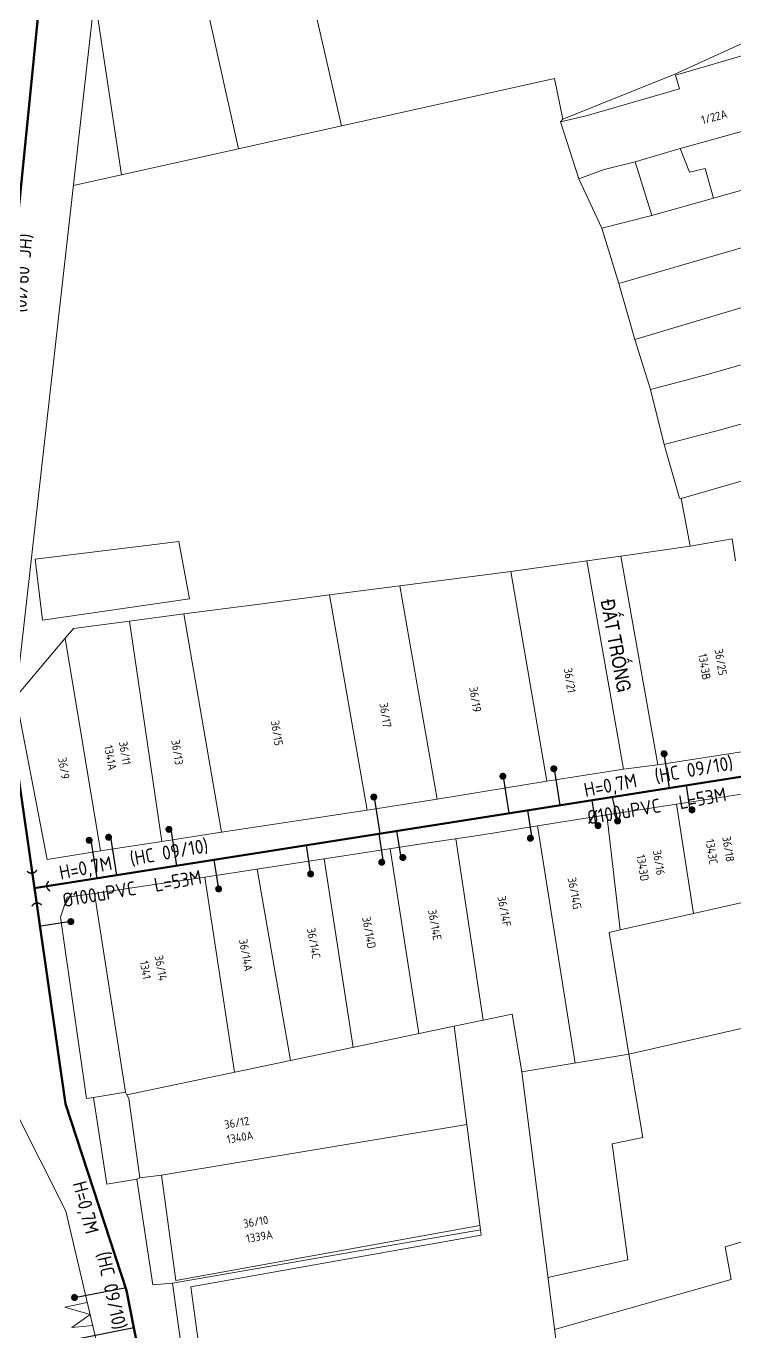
# Model space of a CAD drawing. Header units: inches. Extents: x 595615 to 1194060, y 1190840 to 2385448.
# Drawn here: x 597063.1 to 597113.7, y 1192849.3 to 1192942.6 of the extents above; entities that cross this region are included whole.
import ezdxf
from ezdxf.enums import TextEntityAlignment as Align

# ---------------------------------------------------------------- set-up
doc = ezdxf.new("R2010")
doc.units = ezdxf.units.IN
doc.header["$MEASUREMENT"] = 0
for name, color, linetype, lineweight in [('Chitiet', 4, 'Continuous', 9), ('DN 100 uPVC', 4, 'Continuous', 50), ('DN 25 PE', 40, 'Continuous', 30), ('DOSAU', 2, 'Continuous', 20), ('NAM-CDAI', 220, 'Continuous', 25), ('Nen_HTHANH-TP', 9, 'Continuous', 0), ('Nen_SN-HTHANH-TP_new', 7, 'Continuous', 0), ('Nen_SN_HTHANH_old', 9, 'Continuous', 0), ('Te', 4, 'Continuous', 15), ('TEXT PIPE', 3, 'Continuous', 25), ('Text_DiaDanh', 9, 'Continuous', 0), ('TLK 15', 220, 'Continuous', 20)]:
    doc.layers.add(name, color=color, linetype=linetype, lineweight=lineweight)
doc.styles.add('Dia Danh', font='VHELVCN_0.TTF', dxfattribs={"height": 1})
doc.styles.add('Sonha_QTB', font='isocp.shx', dxfattribs={"height": 0.6, "bigfont": 'bigfont.shx'})
doc.styles.add('text', font='isocp2.shx')

# ---------------------------------------------------------------- blocks, each defined once
blk = doc.blocks.new('TLK 15')
at = {"layer": 'TLK 15', "linetype": 'Continuous', "const_width": 0.25}
blk.add_lwpolyline([(-0.125, 0, 1), (0.125, 0, 1)], format="xyb", close=True, dxfattribs=at)
blk = doc.blocks.new('TE1')
at = {"layer": 'Chitiet', "ltscale": 100, "const_width": 0.1}
for points in [[(-0.35, 1.276, 0.571257), (0.35, 1.276)], [(1.098, 0.35, 0.571257), (1.098, -0.35)], [(0.35, -1.276, 0.571257), (-0.35, -1.276)]]:
    blk.add_lwpolyline(points, format="xyb", dxfattribs=at)
for points in [[(0, -1.076), (0, 1.076)], [(0.898, 0), (0, 0)]]:
    blk.add_lwpolyline(points, dxfattribs=at)

msp = doc.modelspace()

# ---------------------------------------------------------------- linework, layer by layer
at = {"layer": 'DN 100 uPVC'}
for points in [[(597047.651, 1193041.363), (597052.794, 1193009.252), (597052.794, 1193009.252), (597066.195, 1192966.094), (597059.752, 1192901.911), (597060.854, 1192900.414), (597065.874, 1192865.615), (597070.25, 1192852.282), (597078.56, 1192810.016), (597085.641, 1192765.558), (597085.641, 1192765.558)], [(597116.239, 1192889.302), (597063.651, 1192881.022)]]:
    msp.add_lwpolyline(points, dxfattribs=at)
at = {"layer": 'DN 25 PE'}
for p, q in [((597108.654, 1192890.495), (597109.021, 1192888.166)), ((597097.135, 1192889.136), (597097.571, 1192886.363)), ((597100.776, 1192889.673), (597101.207, 1192886.935)), ((597110.523, 1192886.613), (597110.248, 1192888.359)), ((597087.913, 1192887.653), (597088.345, 1192884.91)), ((597103.806, 1192885.486), (597103.52, 1192887.3)), ((597105.329, 1192885.94), (597104.959, 1192887.526)), ((597099.226, 1192884.581), (597098.912, 1192886.574)), ((597073.397, 1192885.218), (597073.806, 1192882.621)), ((597089.861, 1192883.209), (597089.563, 1192885.102)), ((597067.695, 1192884.435), (597068.122, 1192881.726)), ((597069.088, 1192884.653), (597069.514, 1192881.945)), ((597088.603, 1192882.868), (597088.283, 1192884.901)), ((597083.398, 1192882.154), (597083.094, 1192884.084)), ((597076.824, 1192881.084), (597076.515, 1192883.048)), ((597066.527, 1192851.777), (597070.207, 1192852.5)), ((597066.948, 1192848.881), (597070.771, 1192849.633))]:
    msp.add_line(p, q, dxfattribs=at)
msp.add_lwpolyline([(597066.263, 1192878.627), (597063.969, 1192878.281)], dxfattribs=at)
at = {"layer": 'Nen_HTHANH-TP', "linetype": 'Continuous'}
for p, q in [((597070.608, 1192968.193), (597062.34, 1192894.691)), ((597067.962, 1192944.675), (597069.882, 1192931.977)), ((597116.801, 1192942.545), (597109.424, 1192939.169)), ((597109.474, 1192939.099), (597114.603, 1192940.603)), ((597066.448, 1192931.214), (597100.824, 1192938.852)), ((597101.416, 1192935.963), (597100.824, 1192938.852)), ((597109.424, 1192939.169), (597101.416, 1192935.963)), ((597109.474, 1192939.099), (597109.745, 1192938.129)), ((597109.745, 1192938.129), (597103.086, 1192936.184)), ((597101.247, 1192935.772), (597103.086, 1192936.184)), ((597101.247, 1192935.772), (597101.416, 1192935.963)), ((597102.57, 1192931.683), (597101.247, 1192935.772)), ((597109.798, 1192933.849), (597116.137, 1192935.624)), ((597112.191, 1192930.311), (597128.087, 1192934.834)), ((597106.579, 1192932.907), (597109.798, 1192933.849)), ((597109.798, 1192933.849), (597110.48, 1192932.17)), ((597104.379, 1192932.345), (597106.579, 1192932.907)), ((597106.579, 1192932.907), (597107.782, 1192929.068)), ((597102.57, 1192931.683), (597104.379, 1192932.345)), ((597110.48, 1192932.17), (597111.599, 1192932.431)), ((597111.599, 1192932.431), (597112.191, 1192930.311)), ((597104.203, 1192928.165), (597102.57, 1192931.683)), ((597105.416, 1192924.206), (597124.941, 1192929.921)), ((597107.782, 1192929.068), (597112.191, 1192930.311)), ((597104.203, 1192928.165), (597107.782, 1192929.068)), ((597105.416, 1192924.206), (597104.203, 1192928.165)), ((597106.569, 1192920.217), (597126.065, 1192926.022)), ((597106.569, 1192920.217), (597105.416, 1192924.206)), ((597127.148, 1192922.153), (597111.821, 1192917.741)), ((597107.672, 1192916.628), (597106.569, 1192920.217)), ((597111.821, 1192917.741), (597107.672, 1192916.628)), ((597112.774, 1192913.772), (597128.241, 1192918.254)), ((597108.655, 1192912.708), (597107.672, 1192916.628)), ((597129.344, 1192914.465), (597109.878, 1192908.849)), ((597112.774, 1192913.772), (597108.655, 1192912.708)), ((597109.748, 1192908.879), (597108.655, 1192912.708)), ((597109.878, 1192908.849), (597109.748, 1192908.879)), ((597110.521, 1192905.45), (597109.878, 1192908.849)), ((597073.981, 1192905.78), (597063.712, 1192904.522)), ((597074.744, 1192901.691), (597073.981, 1192905.78)), ((597110.521, 1192905.45), (597113.521, 1192905.982)), ((597113.521, 1192905.982), (597113.762, 1192904.402)), ((597105.572, 1192904.726), (597103.132, 1192904.404)), ((597105.572, 1192904.726), (597110.521, 1192905.45)), ((597105.572, 1192904.726), (597108.204, 1192889.818)), ((597063.712, 1192904.522), (597064.235, 1192900.152)), ((597097.693, 1192903.629), (597103.132, 1192904.404)), ((597103.132, 1192904.404), (597105.744, 1192889.516)), ((597097.693, 1192903.629), (597089.763, 1192902.613)), ((597100.285, 1192888.652), (597097.693, 1192903.629)), ((597079.544, 1192901.275), (597084.754, 1192901.969)), ((597084.754, 1192901.969), (597089.763, 1192902.613)), ((597087.436, 1192886.591), (597084.754, 1192901.969)), ((597089.763, 1192902.613), (597092.436, 1192887.385)), ((597064.235, 1192900.152), (597074.744, 1192901.691)), ((597074.335, 1192900.611), (597079.544, 1192901.275)), ((597070.455, 1192900.098), (597066.456, 1192899.574)), ((597074.335, 1192900.611), (597070.455, 1192900.098)), ((597072.758, 1192884.339), (597070.455, 1192900.098)), ((597077.028, 1192885.013), (597074.335, 1192900.611)), ((597065.856, 1192898.864), (597066.456, 1192899.574)), ((597062.34, 1192894.691), (597065.856, 1192898.864)), ((597068.389, 1192883.686), (597065.856, 1192898.864)), ((597062.34, 1192894.691), (597064.579, 1192883.073)), ((597108.204, 1192889.818), (597116.153, 1192891.054)), ((597105.744, 1192889.516), (597108.204, 1192889.818)), ((597105.744, 1192889.516), (597100.285, 1192888.652)), ((597092.436, 1192887.385), (597100.285, 1192888.652)), ((597092.436, 1192887.385), (597087.436, 1192886.591)), ((597104.567, 1192886.245), (597109.536, 1192887.009)), ((597109.536, 1192887.009), (597114.495, 1192887.783)), ((597109.536, 1192887.009), (597110.752, 1192879.21)), ((597087.436, 1192886.591), (597077.028, 1192885.013)), ((597099.597, 1192885.461), (597104.567, 1192886.245)), ((597104.567, 1192886.245), (597105.513, 1192878.036)), ((597095.678, 1192884.838), (597099.597, 1192885.461)), ((597072.758, 1192884.339), (597068.389, 1192883.686)), ((597077.028, 1192885.013), (597072.758, 1192884.339)), ((597091.958, 1192884.275), (597075.83, 1192881.812)), ((597091.958, 1192884.275), (597095.678, 1192884.838)), ((597068.389, 1192883.686), (597064.579, 1192883.073)), ((597084.372, 1192883.116), (597086.431, 1192869.642)), ((597075.83, 1192881.812), (597071.911, 1192881.219)), ((597066.001, 1192880.364), (597067.961, 1192880.645)), ((597071.911, 1192881.219), (597067.961, 1192880.645)), ((597067.961, 1192880.645), (597070.173, 1192866.437)), ((597065.522, 1192878.934), (597066.001, 1192880.364)), ((597110.752, 1192879.21), (597115.761, 1192880.344)), ((597067.393, 1192865.995), (597065.522, 1192878.934)), ((597105.513, 1192878.036), (597110.752, 1192879.21)), ((597104.733, 1192877.855), (597105.513, 1192878.036)), ((597104.733, 1192877.855), (597106.14, 1192869.156)), ((597106.14, 1192869.156), (597121.548, 1192872.669)), ((597070.273, 1192866.257), (597093.659, 1192871.156)), ((597093.659, 1192871.156), (597097.798, 1192872.02)), ((597093.659, 1192871.156), (597094.564, 1192864.127)), ((597097.798, 1192872.02), (597098.481, 1192867.89)), ((597106.14, 1192869.156), (597098.481, 1192867.89)), ((597106.14, 1192869.156), (597107.135, 1192863.207)), ((597101.108, 1192847.262), (597098.481, 1192867.89)), ((597070.173, 1192866.437), (597067.883, 1192866.065)), ((597070.173, 1192866.437), (597070.273, 1192866.257)), ((597067.883, 1192866.065), (597067.393, 1192865.995)), ((597068.828, 1192859.866), (597067.883, 1192866.065)), ((597070.273, 1192866.257), (597070.413, 1192865.987)), ((597070.413, 1192865.987), (597071.187, 1192860.318)), ((597062.234, 1192865.221), (597065.899, 1192857.934)), ((597072.737, 1192860.519), (597094.564, 1192864.127)), ((597094.564, 1192864.127), (597095.53, 1192856.618)), ((597104.946, 1192862.745), (597107.135, 1192863.207)), ((597106.072, 1192854.456), (597104.946, 1192862.745)), ((597068.828, 1192859.866), (597070.968, 1192860.218)), ((597070.968, 1192860.218), (597071.187, 1192860.318)), ((597070.968, 1192860.218), (597072.114, 1192852.669)), ((597071.187, 1192860.318), (597072.737, 1192860.519)), ((597072.737, 1192860.519), (597073.763, 1192853)), ((597113.011, 1192855.402), (597122.559, 1192858.21)), ((597065.899, 1192857.934), (597068.809, 1192845.616)), ((597073.763, 1192853), (597095.49, 1192856.908)), ((597074.773, 1192853.011), (597095.53, 1192856.618)), ((597074.844, 1192852.531), (597095.581, 1192856.238)), ((597095.53, 1192856.618), (597095.581, 1192856.238)), ((597113.453, 1192853.062), (597113.011, 1192855.402)), ((597100.353, 1192853.202), (597106.072, 1192854.456)), ((597072.114, 1192852.669), (597073.524, 1192852.79)), ((597073.524, 1192852.79), (597074.773, 1192853.011)), ((597073.524, 1192852.79), (597075.374, 1192839.721)), ((597074.844, 1192852.531), (597076.564, 1192839.902)), ((597100.826, 1192849.492), (597113.453, 1192853.062)), ((597067.437, 1192851.426), (597065.826, 1192851.082)), ((597065.826, 1192851.082), (597067.641, 1192850.56)), ((597067.641, 1192850.56), (597066.323, 1192849.639)), ((597066.323, 1192849.639), (597067.825, 1192849.782))]:
    msp.add_line(p, q, dxfattribs=at)
for points in [[(597077.579, 1192970.495), (597085.604, 1192935.47)], [(597070.608, 1192968.193), (597078.242, 1192933.835)], [(597102.311, 1192868.523), (597099.597, 1192885.461)], [(597095.728, 1192871.588), (597093.767, 1192884.549)], [(597089.077, 1192883.835), (597091.127, 1192870.626)], [(597079.584, 1192882.385), (597081.966, 1192868.707)], [(597075.83, 1192881.812), (597077.952, 1192867.866)]]:
    msp.add_lwpolyline(points, dxfattribs=at)

# ---------------------------------------------------------------- block references
at = {"layer": 'Te', "rotation": 7.702419584044512}
msp.add_blockref('TE1', (597063.652, 1192881.02), dxfattribs=at)
at = {"layer": 'TLK 15', "rotation": 359.9999999934133}
for p in [(597108.654, 1192890.62), (597100.776, 1192889.548), (597097.135, 1192889.011), (597087.913, 1192887.528), (597105.329, 1192885.815), (597110.648, 1192886.613), (597073.272, 1192885.218), (597103.931, 1192885.486), (597067.57, 1192884.435), (597068.963, 1192884.653), (597099.101, 1192884.581), (597089.986, 1192883.209), (597088.478, 1192882.868), (597083.398, 1192882.029), (597076.824, 1192880.959), (597066.263, 1192878.627), (597066.527, 1192851.777)]:
    msp.add_blockref('TLK 15', p, dxfattribs=at)
at = {"layer": 'TLK 15'}
for p in [(597108.654, 1192890.62), (597100.776, 1192889.548), (597097.135, 1192889.011), (597087.913, 1192887.528), (597105.329, 1192885.815), (597110.648, 1192886.613), (597073.272, 1192885.218), (597103.931, 1192885.486), (597067.57, 1192884.435), (597068.963, 1192884.653), (597099.101, 1192884.581), (597089.986, 1192883.209), (597088.478, 1192882.868), (597083.398, 1192882.029), (597076.824, 1192880.959), (597066.263, 1192878.627), (597066.527, 1192851.777)]:
    msp.add_blockref('TLK 15', p, dxfattribs=at)

# ---------------------------------------------------------------- texts
at = {"layer": 'DOSAU', "style": 'text'}
for rotation, p in [(10.90074, (597103.035, 1192887.526)), (10.90074, (597065.538, 1192881.622)), (284.42225, (597066.381, 1192859.933))]:
    msp.add_text('H=0,7M', height=1, rotation=rotation, dxfattribs=at).set_placement(p)
at = {"layer": 'NAM-CDAI', "style": 'text'}
for s, rotation, p in [('(HC 09/10)', 265.0864, (597062.538, 1192927.82)), ('(HC 09/10)', 10.09117, (597108.078, 1192888.51)), ('L=53M', 10.09117, (597109.804, 1192886.65)), ('(HC 09/10)', 10.09117, (597070.581, 1192882.606)), ('L=53M', 10.09117, (597072.307, 1192880.746)), ('(HC 09/10)', 282.60091, (597068.072, 1192854.923))]:
    msp.add_text(s, height=1, rotation=rotation, dxfattribs=at).set_placement(p)
at = {"layer": 'Nen_SN-HTHANH-TP_new', "style": 'Sonha_QTB'}
for s, rotation, p in [('1/22A', 14.57042, (597112.239, 1192936.115)), ('36/25', 279.07378, (597112.701, 1192897.165)), ('36/21', 279.07378, (597101.917, 1192895.86)), ('36/19', 279.07378, (597095.161, 1192894.502)), ('36/17', 279.07378, (597088.744, 1192893.378)), ('36/15', 279.07378, (597080.989, 1192892.097)), ('36/13', 279.07378, (597073.874, 1192890.724)), ('36/11', 279.07378, (597070.126, 1192890.662)), ('36/9', 279.07378, (597065.763, 1192889.589)), ('36/18', 279.07378, (597113.247, 1192883.812)), ('36/16', 279.07378, (597108.279, 1192882.846)), ('36/14G', 280.27788, (597102.257, 1192880.654)), ('36/14F', 280.27788, (597097.234, 1192879.361)), ('36/14E', 280.27788, (597092.269, 1192878.396)), ('36/14D', 280.27788, (597087.572, 1192877.843)), ('36/14C', 280.27788, (597083.614, 1192877.085)), ('36/14A', 280.27788, (597078.773, 1192876.231)), ('36/14', 280.27788, (597072.704, 1192875.312)), ('36/12', 9.84706, (597078.115, 1192864.261)), ('36/10', 9.84706, (597079.472, 1192857.188))]:
    msp.add_text(s, height=0.6, rotation=rotation, dxfattribs=at).set_placement(p, align=Align.MIDDLE)
at = {"layer": 'Nen_SN_HTHANH_old', "style": 'Sonha_QTB'}
for s, rotation, p in [('1343B', 279.07378, (597111.546, 1192896.842)), ('1341A', 280.27788, (597069.094, 1192890.332)), ('1343C', 279.07378, (597112.057, 1192883.617)), ('1343D', 279.07378, (597107.13, 1192882.468)), ('1341', 280.27788, (597071.6, 1192875.174)), ('1340A', 9.84706, (597078.347, 1192863.218)), ('1339A', 9.84706, (597079.739, 1192856.129))]:
    msp.add_text(s, height=0.6, rotation=rotation, dxfattribs=at).set_placement(p, align=Align.MIDDLE)
at = {"layer": 'TEXT PIPE', "style": 'text'}
for p in [(597103.259, 1192885.553), (597065.762, 1192879.649)]:
    msp.add_text('%%c100uPVC', height=1, rotation=9.75605, dxfattribs=at).set_placement(p)
at = {"layer": 'Text_DiaDanh', "linetype": 'Continuous', "style": 'Dia Danh'}
msp.add_text('ÑAÁT TROÁNG', height=1, rotation=280.54599, dxfattribs=at).set_placement((597105.425, 1192898.378), align=Align.MIDDLE)

doc.saveas('drawing.dxf')
